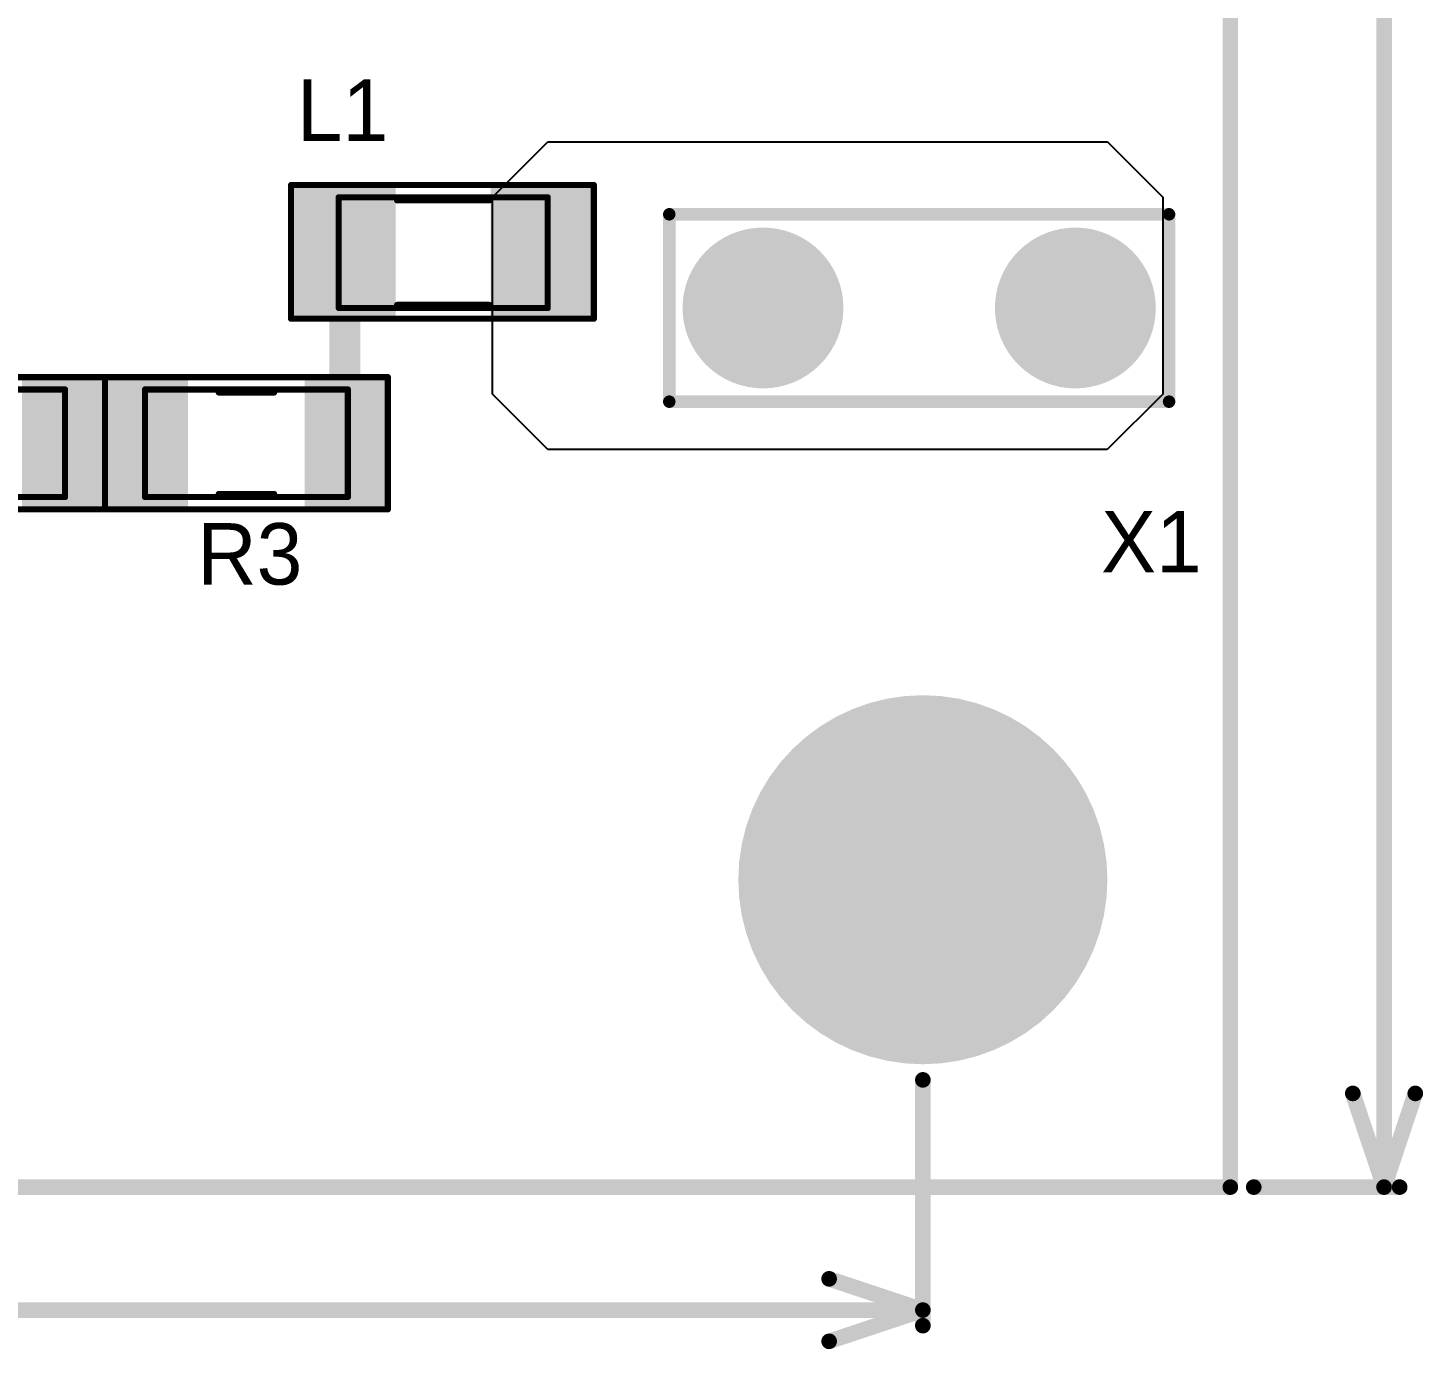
# Model space of a CAD drawing. Header units: millimetres. Extents: x 42.6 to 114.2, y 57.8 to 117.6.
# Drawn here: x 90.45 to 113.13, y 62.36 to 83.86 of the extents above; entities that cross this region are included whole.
import ezdxf

# ---------------------------------------------------------------- set-up
doc = ezdxf.new("R2010")
doc.units = ezdxf.units.MM
for name, color, linetype in [('BottomLayer', 5, 'Continuous'), ('BottomSolder', 6, 'Continuous'), ('Mechanical1', 6, 'Continuous'), ('Mechanical13', 56, 'Continuous'), ('Mechanical15', 56, 'Continuous'), ('Mechanical21', 56, 'Continuous'), ('MultiLayer', 9, 'Continuous'), ('PadHoleLayer', 156, 'Continuous'), ('TopLayer', 1, 'Continuous'), ('TopOverlay', 2, 'Continuous'), ('TopPaste', 8, 'Continuous'), ('TopSolder', 216, 'Continuous')]:
    doc.layers.add(name, color=color, linetype=linetype)

# ---------------------------------------------------------------- blocks, each defined once
blk = doc.blocks.new('SMD_L_1206_1373')
at = {"layer": 'Mechanical13', "const_width": 0.0999998}
for points in [[(-1.69999914, 0.90000074), (1.70000168, 0.90000074)], [(-1.69999914, -0.8999982), (-1.69999914, 0.90000074)], [(1.70000168, -0.8999982), (1.70000168, 0.90000074)], [(-1.69999914, -0.8999982), (1.70000168, -0.8999982)]]:
    blk.add_lwpolyline(points, dxfattribs=at)
at = {"layer": 'Mechanical13', "const_width": 0.0499999}
for points in [[(-1.72499782, 0.90000074, 1), (-1.67500046, 0.90000074, 1)], [(-1.72499782, 0.90000074, 1), (-1.67500046, 0.90000074, 1)], [(1.675003, 0.90000074, 1), (1.72500036, 0.90000074, 1)], [(1.675003, 0.90000074, 1), (1.72500036, 0.90000074, 1)], [(-1.72499782, -0.8999982, 1), (-1.67500046, -0.8999982, 1)], [(-1.72499782, -0.8999982, 1), (-1.67500046, -0.8999982, 1)], [(1.675003, -0.8999982, 1), (1.72500036, -0.8999982, 1)], [(1.675003, -0.8999982, 1), (1.72500036, -0.8999982, 1)]]:
    blk.add_lwpolyline(points, format="xyb", close=True, dxfattribs=at)
at = {"layer": 'Mechanical15', "const_width": 0.0499999}
for points in [[(-2.50000008, 1.10000034), (2.47499886, 1.10000034)], [(-2.50000008, -1.07499912), (-2.50000008, 1.10000034)], [(2.47499886, -1.07499912), (2.47499886, 1.10000034)], [(-2.50000008, -1.07499912), (2.47499886, -1.07499912)]]:
    blk.add_lwpolyline(points, dxfattribs=at)
at = {"layer": 'Mechanical15', "const_width": 0.02499868}
for points in [[(-2.51249942, 1.10000034, 1), (-2.48750074, 1.10000034, 1)], [(-2.51249942, 1.10000034, 1), (-2.48750074, 1.10000034, 1)], [(2.46249952, 1.10000034, 1), (2.4874982, 1.10000034, 1)], [(2.46249952, 1.10000034, 1), (2.4874982, 1.10000034, 1)], [(-2.51249942, -1.07499912, 1), (-2.48750074, -1.07499912, 1)], [(-2.51249942, -1.07499912, 1), (-2.48750074, -1.07499912, 1)], [(2.46249952, -1.07499912, 1), (2.4874982, -1.07499912, 1)], [(2.46249952, -1.07499912, 1), (2.4874982, -1.07499912, 1)]]:
    blk.add_lwpolyline(points, format="xyb", close=True, dxfattribs=at)
at = {"layer": 'TopLayer'}
for points in [[(-0.8749995199999999, -0.9499981), (-0.8749995199999999, 0.9499981), (-2.32499916, -0.9499981), (-2.32499916, 0.9499981)], [(2.3250017, -0.9499981), (2.3250017, 0.9499981), (0.8750020599999999, -0.9499981), (0.8750020599999999, 0.9499981)]]:
    blk.add_solid(points, dxfattribs=at)
at = {"layer": 'TopOverlay', "const_width": 0.0999998}
for points in [[(-2.47499886, 1.10000034), (2.45000018, 1.10000034)], [(-2.47499886, -1.07499912), (-2.47499886, 1.10000034)], [(2.45000018, -1.07499912), (2.45000018, 1.10000034)], [(-0.7499985, 0.85000084), (0.75000104, 0.85000084)], [(-0.7499985, -0.8499983), (0.75000104, -0.8499983)], [(-2.47499886, -1.07499912), (2.45000018, -1.07499912)]]:
    blk.add_lwpolyline(points, dxfattribs=at)
at = {"layer": 'TopOverlay', "const_width": 0.0499999}
for points in [[(-2.49999754, 1.10000034, 1), (-2.45000018, 1.10000034, 1)], [(-2.49999754, 1.10000034, 1), (-2.45000018, 1.10000034, 1)], [(2.4250015, 1.10000034, 1), (2.47499886, 1.10000034, 1)], [(2.4250015, 1.10000034, 1), (2.47499886, 1.10000034, 1)], [(-0.77499718, 0.85000084, 1), (-0.72499982, 0.85000084, 1)], [(0.72500236, 0.85000084, 1), (0.77499972, 0.85000084, 1)], [(-0.77499718, -0.8499983, 1), (-0.72499982, -0.8499983, 1)], [(0.72500236, -0.8499983, 1), (0.77499972, -0.8499983, 1)], [(-2.49999754, -1.07499912, 1), (-2.45000018, -1.07499912, 1)], [(-2.49999754, -1.07499912, 1), (-2.45000018, -1.07499912, 1)], [(2.4250015, -1.07499912, 1), (2.47499886, -1.07499912, 1)], [(2.4250015, -1.07499912, 1), (2.47499886, -1.07499912, 1)]]:
    blk.add_lwpolyline(points, format="xyb", close=True, dxfattribs=at)
at = {"layer": 'TopPaste'}
for points in [[(-0.8749995199999999, -0.9499981), (-0.8749995199999999, 0.9499981), (-2.32499916, -0.9499981), (-2.32499916, 0.9499981)], [(2.3250017, -0.9499981), (2.3250017, 0.9499981), (0.8750020599999999, -0.9499981), (0.8750020599999999, 0.9499981)]]:
    blk.add_solid(points, dxfattribs=at)
at = {"layer": 'TopSolder'}
for points in [[(-0.77339952, -1.0515981), (-0.77339952, 1.0515981), (-2.42659916, -1.0515981), (-2.42659916, 1.0515981)], [(2.4266017, -1.0515981), (2.4266017, 1.0515981), (0.77340206, -1.0515981), (0.77340206, 1.0515981)]]:
    blk.add_solid(points, dxfattribs=at)
blk = doc.blocks.new('SMD_R_1206_1378')
at = {"layer": 'Mechanical13', "const_width": 0.0999998}
for points in [[(-1.64999924, 0.8749995199999999), (1.65000178, 0.8749995199999999)], [(-1.64999924, -0.8749995199999999), (-1.64999924, 0.8749995199999999)], [(1.65000178, -0.8749995199999999), (1.65000178, 0.8749995199999999)], [(-1.64999924, -0.8749995199999999), (1.65000178, -0.8749995199999999)]]:
    blk.add_lwpolyline(points, dxfattribs=at)
at = {"layer": 'Mechanical13', "const_width": 0.0499999}
for points in [[(-1.67499792, 0.8749995199999999, 1), (-1.62500056, 0.8749995199999999, 1)], [(-1.67499792, 0.8749995199999999, 1), (-1.62500056, 0.8749995199999999, 1)], [(1.6250031, 0.8749995199999999, 1), (1.67500046, 0.8749995199999999, 1)], [(1.6250031, 0.8749995199999999, 1), (1.67500046, 0.8749995199999999, 1)], [(-1.67499792, -0.8749995199999999, 1), (-1.62500056, -0.8749995199999999, 1)], [(-1.67499792, -0.8749995199999999, 1), (-1.62500056, -0.8749995199999999, 1)], [(1.6250031, -0.8749995199999999, 1), (1.67500046, -0.8749995199999999, 1)], [(1.6250031, -0.8749995199999999, 1), (1.67500046, -0.8749995199999999, 1)]]:
    blk.add_lwpolyline(points, format="xyb", close=True, dxfattribs=at)
at = {"layer": 'Mechanical15', "const_width": 0.0499999}
for points in [[(-2.32499916, 1.07499912), (2.30000048, 1.07499912)], [(-2.32499916, -1.07499912), (-2.32499916, 1.07499912)], [(2.30000048, -1.07499912), (2.30000048, 1.07499912)], [(-2.32499916, -1.07499912), (2.30000048, -1.07499912)]]:
    blk.add_lwpolyline(points, dxfattribs=at)
at = {"layer": 'Mechanical15', "const_width": 0.02499868}
for points in [[(-2.3374985, 1.07499912, 1), (-2.31249982, 1.07499912, 1)], [(-2.3374985, 1.07499912, 1), (-2.31249982, 1.07499912, 1)], [(2.28750114, 1.07499912, 1), (2.31249982, 1.07499912, 1)], [(2.28750114, 1.07499912, 1), (2.31249982, 1.07499912, 1)], [(-2.3374985, -1.07499912, 1), (-2.31249982, -1.07499912, 1)], [(-2.3374985, -1.07499912, 1), (-2.31249982, -1.07499912, 1)], [(2.28750114, -1.07499912, 1), (2.31249982, -1.07499912, 1)], [(2.28750114, -1.07499912, 1), (2.31249982, -1.07499912, 1)]]:
    blk.add_lwpolyline(points, format="xyb", close=True, dxfattribs=at)
at = {"layer": 'TopLayer'}
for points in [[(-1.05000044, -0.9249994199999999), (-1.05000044, 0.9249994199999999), (-2.14999824, -0.9249994199999999), (-2.14999824, 0.9249994199999999)], [(2.15000078, -0.9249994199999999), (2.15000078, 0.9249994199999999), (1.05000298, -0.9249994199999999), (1.05000298, 0.9249994199999999)]]:
    blk.add_solid(points, dxfattribs=at)
at = {"layer": 'TopOverlay', "const_width": 0.0999998}
for points in [[(-2.30000048, 1.07499912), (2.30000048, 1.07499912)], [(-2.30000048, -1.07499912), (-2.30000048, 1.07499912)], [(2.30000048, -1.07499912), (2.30000048, 1.07499912)], [(-0.4499991, 0.8249996199999999), (0.45000164, 0.8249996199999999)], [(-0.4499991, -0.8249996199999999), (0.45000164, -0.8249996199999999)], [(-2.30000048, -1.07499912), (2.30000048, -1.07499912)]]:
    blk.add_lwpolyline(points, dxfattribs=at)
at = {"layer": 'TopOverlay', "const_width": 0.0499999}
for points in [[(-2.32499916, 1.07499912, 1), (-2.2750018, 1.07499912, 1)], [(-2.32499916, 1.07499912, 1), (-2.2750018, 1.07499912, 1)], [(2.2750018, 1.07499912, 1), (2.32499916, 1.07499912, 1)], [(2.2750018, 1.07499912, 1), (2.32499916, 1.07499912, 1)], [(-0.47499778, 0.8249996199999999, 1), (-0.42500042, 0.8249996199999999, 1)], [(0.42500296, 0.8249996199999999, 1), (0.47500032, 0.8249996199999999, 1)], [(-0.47499778, -0.8249996199999999, 1), (-0.42500042, -0.8249996199999999, 1)], [(0.42500296, -0.8249996199999999, 1), (0.47500032, -0.8249996199999999, 1)], [(-2.32499916, -1.07499912, 1), (-2.2750018, -1.07499912, 1)], [(-2.32499916, -1.07499912, 1), (-2.2750018, -1.07499912, 1)], [(2.2750018, -1.07499912, 1), (2.32499916, -1.07499912, 1)], [(2.2750018, -1.07499912, 1), (2.32499916, -1.07499912, 1)]]:
    blk.add_lwpolyline(points, format="xyb", close=True, dxfattribs=at)
at = {"layer": 'TopPaste'}
for points in [[(-1.05000044, -0.9249994199999999), (-1.05000044, 0.9249994199999999), (-2.14999824, -0.9249994199999999), (-2.14999824, 0.9249994199999999)], [(2.15000078, -0.9249994199999999), (2.15000078, 0.9249994199999999), (1.05000298, -0.9249994199999999), (1.05000298, 0.9249994199999999)]]:
    blk.add_solid(points, dxfattribs=at)
at = {"layer": 'TopSolder'}
for points in [[(-0.9484004399999999, -1.02659942), (-0.9484004399999999, 1.02659942), (-2.25159824, -1.02659942), (-2.25159824, 1.02659942)], [(2.25160078, -1.02659942), (2.25160078, 1.02659942), (0.9484029799999999, -1.02659942), (0.9484029799999999, 1.02659942)]]:
    blk.add_solid(points, dxfattribs=at)
blk = doc.blocks.new('SMD_R_1206_1379')
at = {"layer": 'Mechanical13', "const_width": 0.0999998}
for points in [[(-1.64999924, 0.8749995199999999), (1.65000178, 0.8749995199999999)], [(-1.64999924, -0.8749995199999999), (-1.64999924, 0.8749995199999999)], [(1.65000178, -0.8749995199999999), (1.65000178, 0.8749995199999999)], [(-1.64999924, -0.8749995199999999), (1.65000178, -0.8749995199999999)]]:
    blk.add_lwpolyline(points, dxfattribs=at)
at = {"layer": 'Mechanical13', "const_width": 0.0499999}
for points in [[(-1.67499792, 0.8749995199999999, 1), (-1.62500056, 0.8749995199999999, 1)], [(-1.67499792, 0.8749995199999999, 1), (-1.62500056, 0.8749995199999999, 1)], [(1.6250031, 0.8749995199999999, 1), (1.67500046, 0.8749995199999999, 1)], [(1.6250031, 0.8749995199999999, 1), (1.67500046, 0.8749995199999999, 1)], [(-1.67499792, -0.8749995199999999, 1), (-1.62500056, -0.8749995199999999, 1)], [(-1.67499792, -0.8749995199999999, 1), (-1.62500056, -0.8749995199999999, 1)], [(1.6250031, -0.8749995199999999, 1), (1.67500046, -0.8749995199999999, 1)], [(1.6250031, -0.8749995199999999, 1), (1.67500046, -0.8749995199999999, 1)]]:
    blk.add_lwpolyline(points, format="xyb", close=True, dxfattribs=at)
at = {"layer": 'Mechanical15', "const_width": 0.0499999}
for points in [[(-2.32499916, 1.07499912), (2.30000048, 1.07499912)], [(-2.32499916, -1.07499912), (-2.32499916, 1.07499912)], [(2.30000048, -1.07499912), (2.30000048, 1.07499912)], [(-2.32499916, -1.07499912), (2.30000048, -1.07499912)]]:
    blk.add_lwpolyline(points, dxfattribs=at)
at = {"layer": 'Mechanical15', "const_width": 0.02499868}
for points in [[(-2.3374985, 1.07499912, 1), (-2.31249982, 1.07499912, 1)], [(-2.3374985, 1.07499912, 1), (-2.31249982, 1.07499912, 1)], [(2.28750114, 1.07499912, 1), (2.31249982, 1.07499912, 1)], [(2.28750114, 1.07499912, 1), (2.31249982, 1.07499912, 1)], [(-2.3374985, -1.07499912, 1), (-2.31249982, -1.07499912, 1)], [(-2.3374985, -1.07499912, 1), (-2.31249982, -1.07499912, 1)], [(2.28750114, -1.07499912, 1), (2.31249982, -1.07499912, 1)], [(2.28750114, -1.07499912, 1), (2.31249982, -1.07499912, 1)]]:
    blk.add_lwpolyline(points, format="xyb", close=True, dxfattribs=at)
at = {"layer": 'TopLayer'}
for points in [[(-1.05000044, -0.9249994199999999), (-1.05000044, 0.9249994199999999), (-2.14999824, -0.9249994199999999), (-2.14999824, 0.9249994199999999)], [(2.15000078, -0.9249994199999999), (2.15000078, 0.9249994199999999), (1.05000298, -0.9249994199999999), (1.05000298, 0.9249994199999999)]]:
    blk.add_solid(points, dxfattribs=at)
at = {"layer": 'TopOverlay', "const_width": 0.0999998}
for points in [[(-2.30000048, 1.07499912), (2.30000048, 1.07499912)], [(-2.30000048, -1.07499912), (-2.30000048, 1.07499912)], [(2.30000048, -1.07499912), (2.30000048, 1.07499912)], [(-0.4499991, 0.8249996199999999), (0.45000164, 0.8249996199999999)], [(-0.4499991, -0.8249996199999999), (0.45000164, -0.8249996199999999)], [(-2.30000048, -1.07499912), (2.30000048, -1.07499912)]]:
    blk.add_lwpolyline(points, dxfattribs=at)
at = {"layer": 'TopOverlay', "const_width": 0.0499999}
for points in [[(-2.32499916, 1.07499912, 1), (-2.2750018, 1.07499912, 1)], [(-2.32499916, 1.07499912, 1), (-2.2750018, 1.07499912, 1)], [(2.2750018, 1.07499912, 1), (2.32499916, 1.07499912, 1)], [(2.2750018, 1.07499912, 1), (2.32499916, 1.07499912, 1)], [(-0.47499778, 0.8249996199999999, 1), (-0.42500042, 0.8249996199999999, 1)], [(0.42500296, 0.8249996199999999, 1), (0.47500032, 0.8249996199999999, 1)], [(-0.47499778, -0.8249996199999999, 1), (-0.42500042, -0.8249996199999999, 1)], [(0.42500296, -0.8249996199999999, 1), (0.47500032, -0.8249996199999999, 1)], [(-2.32499916, -1.07499912, 1), (-2.2750018, -1.07499912, 1)], [(-2.32499916, -1.07499912, 1), (-2.2750018, -1.07499912, 1)], [(2.2750018, -1.07499912, 1), (2.32499916, -1.07499912, 1)], [(2.2750018, -1.07499912, 1), (2.32499916, -1.07499912, 1)]]:
    blk.add_lwpolyline(points, format="xyb", close=True, dxfattribs=at)
at = {"layer": 'TopPaste'}
for points in [[(-1.05000044, -0.9249994199999999), (-1.05000044, 0.9249994199999999), (-2.14999824, -0.9249994199999999), (-2.14999824, 0.9249994199999999)], [(2.15000078, -0.9249994199999999), (2.15000078, 0.9249994199999999), (1.05000298, -0.9249994199999999), (1.05000298, 0.9249994199999999)]]:
    blk.add_solid(points, dxfattribs=at)
at = {"layer": 'TopSolder'}
for points in [[(-0.9484004399999999, -1.02659942), (-0.9484004399999999, 1.02659942), (-2.25159824, -1.02659942), (-2.25159824, 1.02659942)], [(2.25160078, -1.02659942), (2.25160078, 1.02659942), (0.9484029799999999, -1.02659942), (0.9484029799999999, 1.02659942)]]:
    blk.add_solid(points, dxfattribs=at)
blk = doc.blocks.new('63849_1_1397')
at = {"layer": 'BottomLayer', "const_width": 1.2065}
for points in [[(-0.60325, 0, 1), (0.60325, 0, 1)], [(4.47675, 0, 1), (5.683249999999999, 0, 1)]]:
    blk.add_lwpolyline(points, format="xyb", close=True, dxfattribs=at)
at = {"layer": 'BottomSolder', "const_width": 1.3081}
for points in [[(-0.6540499999999999, 0, 1), (0.6540499999999999, 0, 1)], [(4.425949999999999, 0, 1), (5.73405, 0, 1)]]:
    blk.add_lwpolyline(points, format="xyb", close=True, dxfattribs=at)
at = {"layer": 'MultiLayer', "const_width": 1.2065}
for points in [[(-0.60325, 0, 1), (0.60325, 0, 1)], [(4.47675, 0, 1), (5.683249999999999, 0, 1)]]:
    blk.add_lwpolyline(points, format="xyb", close=True, dxfattribs=at)
at = {"layer": 'PadHoleLayer', "const_width": 0.7499985}
for points in [[(-0.37500052, 0, 1), (0.37500052, 0, 1)], [(4.70499948, 0, 1), (5.45500052, 0, 1)]]:
    blk.add_lwpolyline(points, format="xyb", close=True, dxfattribs=at)
at = {"layer": 'TopLayer', "const_width": 1.2065}
for points in [[(-0.60325, 0, 1), (0.60325, 0, 1)], [(4.47675, 0, 1), (5.683249999999999, 0, 1)]]:
    blk.add_lwpolyline(points, format="xyb", close=True, dxfattribs=at)
at = {"layer": 'TopOverlay', "const_width": 0.2032}
for points in [[(-1.524, 1.524), (6.603999999999999, 1.524)], [(-1.524, -1.524), (-1.524, 1.524)], [(6.603999999999999, -1.524), (6.603999999999999, 1.524)], [(-1.524, -1.524), (6.603999999999999, -1.524)]]:
    blk.add_lwpolyline(points, dxfattribs=at)
at = {"layer": 'TopOverlay', "const_width": 0.1016}
for points in [[(-1.5748, 1.524, 1), (-1.4732, 1.524, 1)], [(-1.5748, 1.524, 1), (-1.4732, 1.524, 1)], [(6.553199999999999, 1.524, 1), (6.6548, 1.524, 1)], [(6.553199999999999, 1.524, 1), (6.6548, 1.524, 1)], [(-1.5748, -1.524, 1), (-1.4732, -1.524, 1)], [(-1.5748, -1.524, 1), (-1.4732, -1.524, 1)], [(6.553199999999999, -1.524, 1), (6.6548, -1.524, 1)], [(6.553199999999999, -1.524, 1), (6.6548, -1.524, 1)]]:
    blk.add_lwpolyline(points, format="xyb", close=True, dxfattribs=at)
at = {"layer": 'TopSolder', "const_width": 1.3081}
for points in [[(-0.6540499999999999, 0, 1), (0.6540499999999999, 0, 1)], [(4.425949999999999, 0, 1), (5.73405, 0, 1)]]:
    blk.add_lwpolyline(points, format="xyb", close=True, dxfattribs=at)

msp = doc.modelspace()

# ---------------------------------------------------------------- linework, layer by layer
at = {"layer": 'BottomLayer', "const_width": 2.89999928}
msp.add_lwpolyline([(103.54999864, 69.99999969999999, 1), (106.44999792, 69.99999969999999, 1)], format="xyb", close=True, dxfattribs=at)
at = {"layer": 'BottomSolder', "const_width": 3.00159928}
msp.add_lwpolyline([(103.49919864, 69.99999969999999, 1), (106.50079792, 69.99999969999999, 1)], format="xyb", close=True, dxfattribs=at)
at = {"layer": 'Mechanical1', "const_width": 0.254}
for points in [[(109.99999844, 64.99999953999999), (109.99999844, 114.9999986)], [(49.99999906, 64.99999953999999), (109.99999844, 64.99999953999999)]]:
    msp.add_lwpolyline(points, dxfattribs=at)
at = {"layer": 'Mechanical1', "const_width": 0.127}
msp.add_lwpolyline([(109.93649844, 64.99999953999999, 1), (110.06349844, 64.99999953999999, 1)], format="xyb", close=True, dxfattribs=at)
msp.add_lwpolyline([(109.93649844, 64.99999953999999, 1), (110.06349844, 64.99999953999999, 1)], format="xyb", close=True, dxfattribs=at)
at = {"layer": 'Mechanical21', "const_width": 0.254}
for points in [[(112.49999852, 64.99999953999999), (112.49999852, 85.63234842)], [(104.99999828, 62.74599846), (104.99999828, 66.74440041999999)], [(111.99199852, 66.52399953999999), (112.49999852, 64.99999953999999)], [(112.49999852, 64.99999953999999), (113.00799852, 66.52399953999999)], [(110.38099844, 64.99999953999999), (112.75399852, 64.99999953999999)], [(103.47599828, 63.50799846), (104.99999828, 62.99999845999999)], [(81.05484932, 62.99999845999999), (104.99999828, 62.99999845999999)], [(103.47599828, 62.49199846), (104.99999828, 62.99999845999999)]]:
    msp.add_lwpolyline(points, dxfattribs=at)
at = {"layer": 'Mechanical21', "const_width": 0.127}
for points in [[(104.93649828, 66.74440041999999, 1), (105.06349828, 66.74440041999999, 1)], [(111.92849852, 66.52399953999999, 1), (112.05549852, 66.52399953999999, 1)], [(112.94449852, 66.52399953999999, 1), (113.07149852, 66.52399953999999, 1)], [(110.31749844, 64.99999953999999, 1), (110.44449844, 64.99999953999999, 1)], [(112.43649852, 64.99999953999999, 1), (112.56349852, 64.99999953999999, 1)], [(112.43649852, 64.99999953999999, 1), (112.56349852, 64.99999953999999, 1)], [(112.43649852, 64.99999953999999, 1), (112.56349852, 64.99999953999999, 1)], [(112.69049852, 64.99999953999999, 1), (112.81749852, 64.99999953999999, 1)], [(103.41249828, 63.50799846, 1), (103.53949828, 63.50799846, 1)], [(104.93649828, 62.99999845999999, 1), (105.06349828, 62.99999845999999, 1)], [(104.93649828, 62.99999845999999, 1), (105.06349828, 62.99999845999999, 1)], [(104.93649828, 62.99999845999999, 1), (105.06349828, 62.99999845999999, 1)], [(104.93649828, 62.74599846, 1), (105.06349828, 62.74599846, 1)], [(103.41249828, 62.49199846, 1), (103.53949828, 62.49199846, 1)]]:
    msp.add_lwpolyline(points, format="xyb", close=True, dxfattribs=at)
at = {"layer": 'MultiLayer', "const_width": 2.89999928}
msp.add_lwpolyline([(103.54999864, 69.99999969999999, 1), (106.44999792, 69.99999969999999, 1)], format="xyb", close=True, dxfattribs=at)
at = {"layer": 'PadHoleLayer', "const_width": 1.74999904}
msp.add_lwpolyline([(104.12499876, 69.99999969999999, 1), (105.8749978, 69.99999969999999, 1)], format="xyb", close=True, dxfattribs=at)
at = {"layer": 'TopLayer'}
for p, q in [((97.99999195999999, 81.09999528), (98.89999524, 81.99999602)), ((98.89999524, 81.99999602), (108.00000244, 82.00000109999999)), ((108.00000244, 82.00000109999999), (108.90000064, 81.10000289999999)), ((97.99999958, 77.89999406), (97.99999195999999, 81.09999528)), ((108.90000064, 81.10000289999999), (108.89999556, 77.89999913999999)), ((98.89999524, 76.9999984), (97.99999958, 77.89999406)), ((108.89999556, 77.89999913999999), (107.99999482, 76.99999586)), ((107.99999482, 76.99999586), (98.89999524, 76.9999984))]:
    msp.add_line(p, q, dxfattribs=at)
at = {"layer": 'TopLayer', "const_width": 0.499999}
for points in [[(95.5999993, 80.19999962), (95.60000183999999, 80.19999707999999)], [(95.60000183999999, 77.10000074), (95.60000183999999, 80.19999707999999)], [(91.00000088, 77.10000074), (92.40000062, 77.10000074)]]:
    msp.add_lwpolyline(points, dxfattribs=at)
at = {"layer": 'TopLayer'}
for points, const_width in [([(95.47500081999999, 80.19999962, 1), (95.72499778, 80.19999962, 1)], 0.2499995), ([(95.47500335999999, 80.19999707999999, 1), (95.72500031999999, 80.19999707999999, 1)], 0.2499995), ([(95.47500335999999, 80.19999707999999, 1), (95.72500031999999, 80.19999707999999, 1)], 0.2499995), ([(90.8750024, 77.10000074, 1), (91.12499935999999, 77.10000074, 1)], 0.2499995), ([(92.27500214, 77.10000074, 1), (92.52499909999999, 77.10000074, 1)], 0.2499995), ([(95.47500335999999, 77.10000074, 1), (95.72500031999999, 77.10000074, 1)], 0.2499995), ([(103.54999864, 69.99999969999999, 1), (106.44999792, 69.99999969999999, 1)], 2.89999928)]:
    msp.add_lwpolyline(points, format="xyb", close=True, dxfattribs=dict(at, const_width=const_width))
at = {"layer": 'TopSolder', "const_width": 3.00159928}
msp.add_lwpolyline([(103.49919864, 69.99999969999999, 1), (106.50079792, 69.99999969999999, 1)], format="xyb", close=True, dxfattribs=at)

# ---------------------------------------------------------------- block references
at = {"rotation": 360}
for name, p in [('SMD_L_1206_1373', (97.19999863999999, 80.19999962)), ('63849_1_1397', (102.3999984, 79.29999887999999)), ('SMD_R_1206_1379', (93.99999996, 77.10000074))]:
    msp.add_blockref(name, p, dxfattribs=at)
msp.add_blockref('SMD_R_1206_1378', (89.399999, 77.10000074))

# ---------------------------------------------------------------- texts
at = {"layer": 'TopOverlay'}
for s, p in [('L1', (94.81819999999999, 82.0166)), ('R3', (93.19999901999999, 74.80000025999999)), ('X1', (107.9000001, 74.99999986))]:
    msp.add_text(s, height=1.00000054, dxfattribs=at).set_placement(p)

doc.saveas('drawing.dxf')
